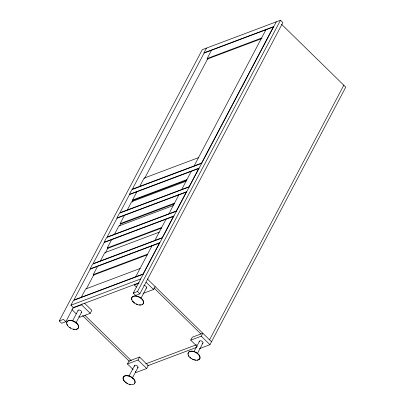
<?xml version="1.0" encoding="UTF-8"?>
<svg xmlns="http://www.w3.org/2000/svg" width="405" height="405" viewBox="0 0 405 405"><rect width="100%" height="100%" fill="white"/><g stroke="black" fill="none" stroke-linecap="round" stroke-linejoin="round"><path stroke-width="0.61" d="M73.513 307.157L65.843 321.702L61.626 323.286L59.236 320.952L202.257 49.688L280.498 20.25L282.882 22.584L139.862 293.848L135.645 295.432L133.26 293.099L276.276 21.835M138.966 282.837L73.305 307.547L70.921 305.213L73.406 300.495L143.208 274.225M206.474 48.104L203.988 52.822L273.79 26.553M81.289 297.245L85.642 288.988L140.049 268.515M94.026 275.38L93.226 274.6L97.58 266.343M100.44 260.916L104.794 252.664L159.2 232.192M108.079 248.726L107.279 247.946L111.633 239.689M114.493 234.262L118.847 226.01L173.254 205.532M124.446 215.394L120.093 223.651L174.499 203.178M127.307 209.967L131.655 201.71L186.062 181.237M133.321 200.84L132.526 200.06L136.88 191.808M139.74 186.381L144.094 178.124L198.501 157.651M207.942 59.312L207.147 58.533L211.501 50.276M86.366 288.861L93.661 275.025L147.481 254.775M105.229 253.084L107.715 248.371L161.529 228.121M119.531 225.96L120.523 224.076L174.342 203.821M132.091 202.135L132.962 200.485L186.776 180.235M144.529 178.549L207.583 58.958L261.989 38.485M72.606 320.841L78.049 310.513M72.809 308.109L81.597 304.803L82.114 303.821M75.862 323.063L81.592 312.194M78.864 316.416L79.734 317.267L90.274 313.298L91.829 310.351L84.453 303.132M135.695 276.772L151.986 245.87M154.847 240.443L166.04 219.216M168.9 213.789L178.853 194.921M181.713 189.494L191.287 171.33M194.147 165.908L265.908 29.803M136.485 287.089L134.318 284.968L134.835 283.986M133.26 293.099L137.477 291.509L280.498 20.25M141.097 298.08L146.544 287.752M142.995 293.458L153.541 289.494L155.095 286.543M133.108 369.497L127.469 363.979L129.023 361.027L139.568 357.058L148.245 365.553L146.691 368.499L136.146 372.468L135.28 371.618M129.018 376.042L134.465 365.715M127.469 363.979L138.009 360.01L139.568 357.058M132.273 378.265L138.004 367.396M190.73 340.17L192.284 337.223L202.829 333.254L201.275 336.201L190.73 340.17L197.24 346.538M193.97 351.601L199.417 341.278M197.513 353.281L202.956 342.954M209.557 339.835L343.81 85.207M199.412 348.664L209.957 344.695L345.764 87.115L281.571 24.3M207.147 58.533L261.554 38.06M201.66 163.367L131.858 189.631L129.372 194.349L199.174 168.08M132.526 200.06L186.933 179.587M189.221 186.953L119.419 213.217L116.934 217.936L186.735 191.671M176.413 211.248L106.611 237.512L104.126 242.231L173.927 215.966M107.279 247.946L161.691 227.473M162.359 237.902L92.558 264.166L90.072 268.885L159.874 242.62M93.226 274.6L147.638 254.127M70.921 305.213L140.722 278.944M134.318 284.968L139.006 283.201M59.236 320.952L63.458 319.363L65.843 321.702M145.785 363.832L196.481 344.756M147.739 365.745L196.749 347.303M146.068 288.183L146.104 288.173A1.964 1.139 27.8 0 0 146.17 286.573A1.964 1.139 27.8 0 0 143.805 285.56M202.156 343.465L202.52 343.379A1.964 1.139 27.8 0 0 202.586 341.779A1.964 1.139 27.8 0 0 200.222 340.767L199.852 340.853A1.964 1.139 27.8 0 0 199.452 341.921M137.533 367.826L137.568 367.821A1.964 1.139 27.8 0 0 137.634 366.221A1.964 1.139 27.8 0 0 135.27 365.209L134.905 365.295A1.964 1.139 27.8 0 0 134.5 366.363M147.283 278.898L211.511 341.749M153.991 288.031L200.895 333.933M146.165 282.275L153.541 289.494M201.275 336.201L209.957 344.695M137.477 291.509L139.862 293.848M81.597 304.803L90.274 313.298M138.009 360.01L146.691 368.499M84.878 315.262L131.331 360.718M82.529 315.535L129.433 361.432M71.923 309.623L76.261 313.87M130.278 384.401A6.541 3.792 27.8 0 1 129.23 384.132M127.661 383.51A6.541 3.792 27.8 0 1 126.193 382.644M125.742 382.31A6.541 3.792 27.8 0 1 123.484 379.652M123.317 379.262A6.541 3.792 27.8 0 1 129.848 376.164A6.541 3.792 27.8 0 1 134.425 383.702M188.041 353.686A6.541 3.792 27.8 0 1 197.043 352.937A6.541 3.792 27.8 0 1 197.194 360.08M195.742 360.04A6.541 3.792 27.8 0 1 194.704 359.842M194.177 359.696A6.541 3.792 27.8 0 1 192.613 359.068M191.145 358.202A6.541 3.792 27.8 0 1 189.874 357.154M188.897 356.005A6.541 3.792 27.8 0 1 188.269 354.82M195.544 352.38A4.187 2.425 27.8 0 1 196.486 352.932M131.858 299.614A6.541 3.792 27.8 0 1 139.163 296.865A6.541 3.792 27.8 0 1 142.018 304.611M140.778 304.879A6.541 3.792 27.8 0 1 139.33 304.838M137.766 304.489A6.541 3.792 27.8 0 1 136.196 303.861M134.728 302.996A6.541 3.792 27.8 0 1 132.769 301.188M81.152 312.614A1.964 1.139 27.8 0 0 81.218 311.015A1.964 1.139 27.8 0 0 78.853 310.002L78.489 310.088A1.964 1.139 27.8 0 0 78.008 310.817M66.678 322.927A6.541 3.792 27.8 0 1 75.679 322.172A6.541 3.792 27.8 0 1 75.826 329.321M74.378 329.275A6.541 3.792 27.8 0 1 73.34 329.078M70.738 328.04A6.541 3.792 27.8 0 1 69.776 327.437M67.529 325.24A6.541 3.792 27.8 0 1 66.906 324.056M73.173 321.216A4.187 2.425 27.8 0 1 75.117 322.172M90.199 269.123L73.907 300.019L143.076 273.993L159.368 243.091L90.199 269.123M104.252 242.468L93.059 263.695L162.228 237.669L173.421 216.437L104.252 242.468M117.065 218.168L107.112 237.041L176.281 211.015L186.234 192.142L117.065 218.168M129.499 194.582L119.926 212.746L189.094 186.72L198.668 168.556L129.499 194.582M204.12 53.055L132.359 189.155L201.528 163.129L273.289 27.029L204.12 53.055M123.824 380.67A6.541 3.792 27.8 0 0 134.303 383.93A6.541 3.792 27.8 0 0 128.937 376.113A6.541 3.792 27.8 0 0 123.824 380.67M188.776 356.233A6.541 3.792 27.8 0 0 199.255 359.488A6.541 3.792 27.8 0 0 193.889 351.672A6.541 3.792 27.8 0 0 188.776 356.233M132.364 301.026A6.541 3.792 27.8 0 0 142.844 304.282A6.541 3.792 27.8 0 0 137.472 296.47A6.541 3.792 27.8 0 0 132.364 301.026M67.412 325.468A6.541 3.792 27.8 0 0 77.892 328.723A6.541 3.792 27.8 0 0 72.52 320.907A6.541 3.792 27.8 0 0 67.412 325.468"/></g></svg>
